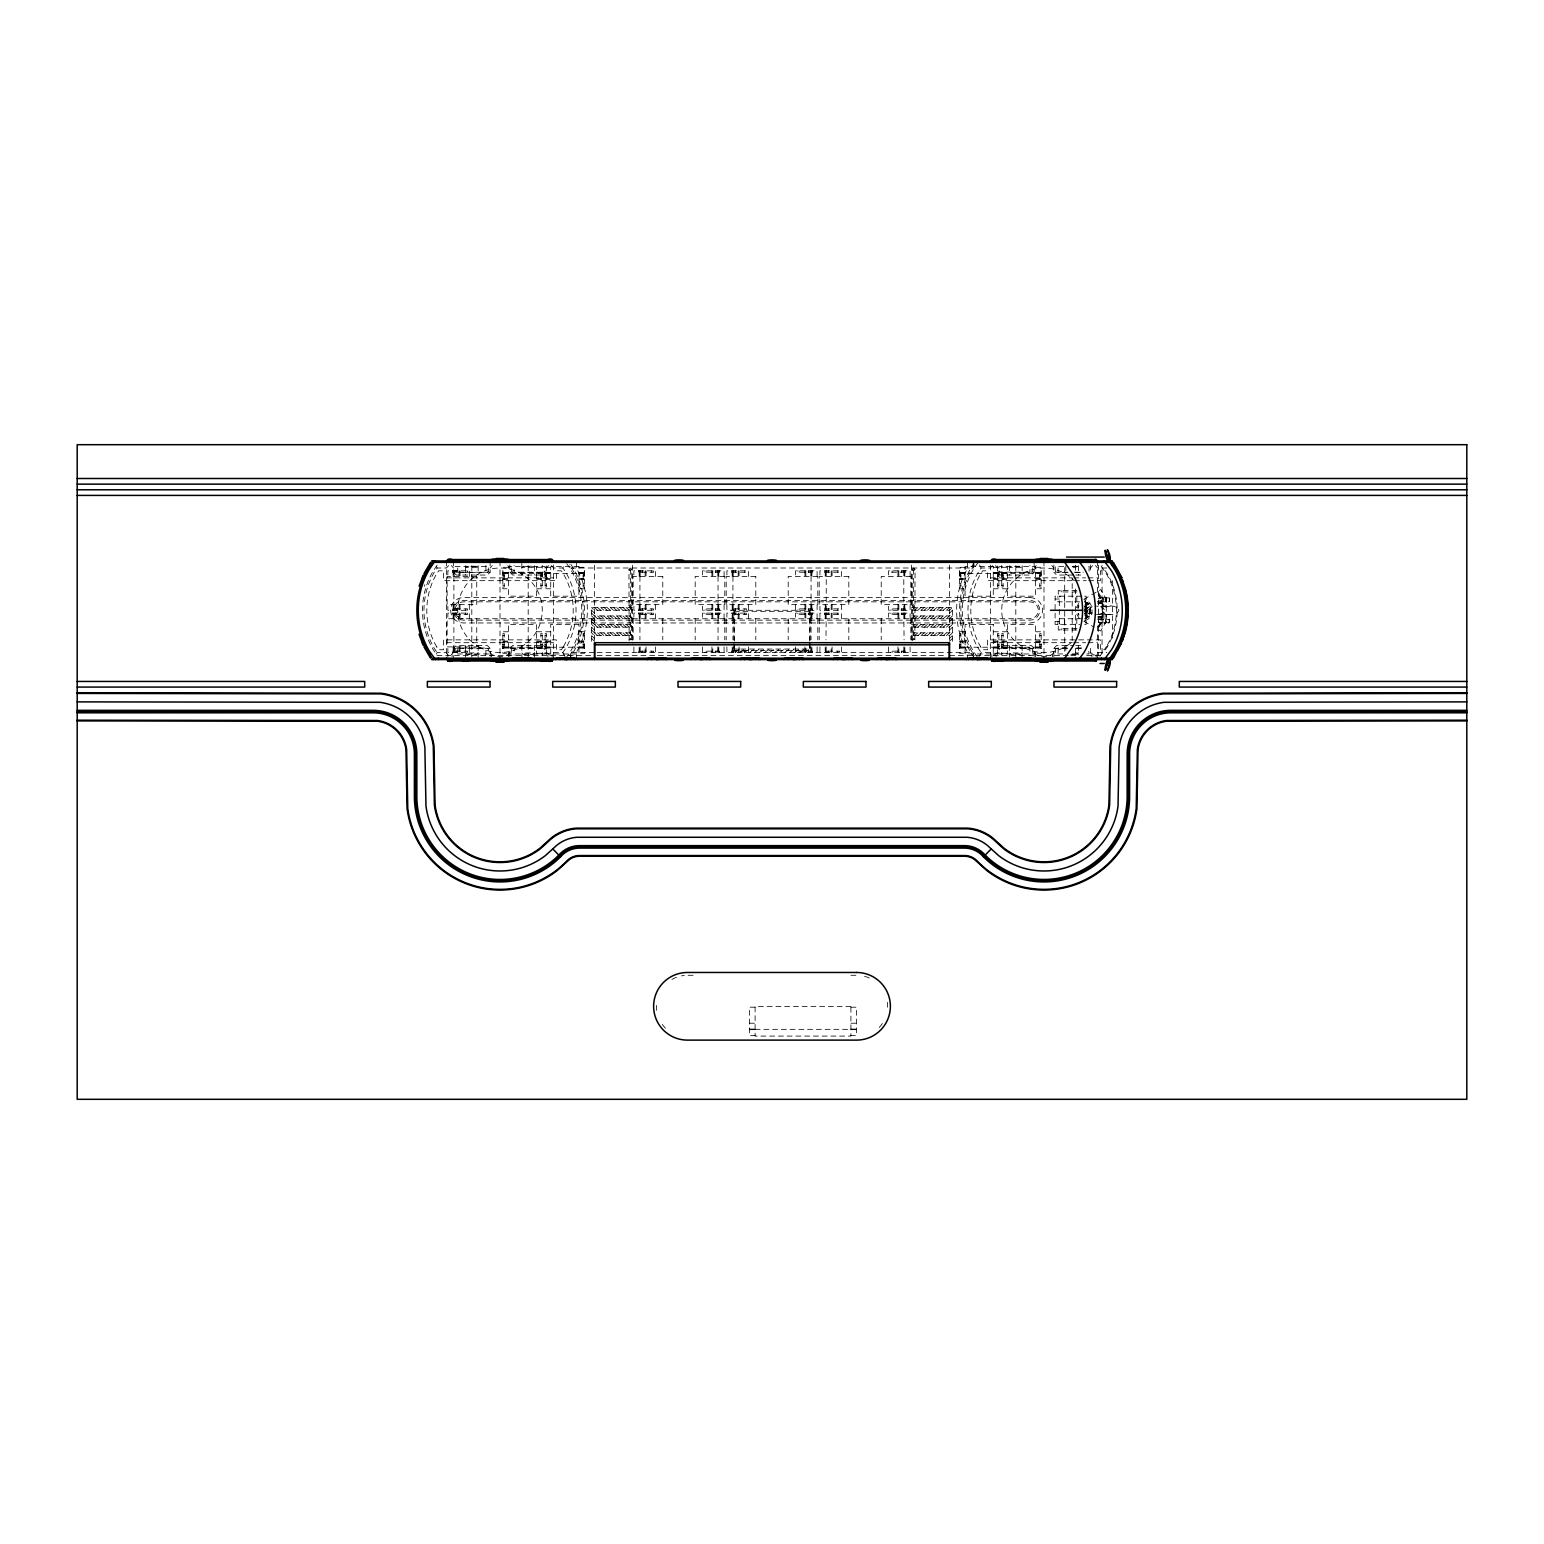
<?xml version="1.0" encoding="UTF-8"?>
<svg xmlns="http://www.w3.org/2000/svg" width="1544" height="1544" viewBox="0 0 1544 1544"><rect width="100%" height="100%" fill="white"/><g stroke="black" fill="none" stroke-linecap="round" stroke-linejoin="round"><path stroke-width="0.75" stroke-dasharray="5 3.75" d="M1101.528 622.888L1101.49 622.097M1084.969 610.285L1084.66 611.27M1085.085 610.285L1088.192 607.274M1098.537 619.781L1099.888 618.739M1109.364 598.126L1109.364 601.292M1109.634 598.377L1109.21 601.523M1109.21 622.657L1109.21 619.048M545.09 570.817L543.681 572.226M998.91 649.734L1000.319 648.326M1089.06 571.183L1089.099 566.59L1086.841 566.59M1102.204 616.924L1097.958 616.654M1102.802 617.33L1102.802 602.874M1102.628 602.488L1102.358 618.005M1076.419 607.718L1079.179 602.256M1078.194 608.027L1078.851 605.923A8.453 6.427 -90 0 0 1078.156 608.085M629.141 640.586L628.948 569.408L630.357 567.999L631.766 569.408L631.573 640.586M631.766 569.408L630.357 570.817L628.948 569.408M628.948 639.872L630.357 638.463L631.766 639.872M912.427 640.586L912.234 569.408L913.643 567.999L915.052 569.408L914.859 640.586M915.052 569.408L913.643 570.817L912.234 569.408M912.234 639.872L913.643 638.463L915.052 639.872M1109.634 622.174L1108.573 622.965M1101.412 622.83L1097.726 627.617M1085.239 613.335L1085.779 612.775A3.532 2.683 -90 0 0 1085.779 607.796L1084.583 606.869L1086.629 602.642L1088.018 603.357L1085.664 607.661L1088.018 603.357M1087.092 602.642L1084.737 606.946M1101.934 617.117L1098.17 616.307M1059.319 599.014L1055.092 599.014M1055.092 621.557L1059.319 621.557M1089.446 614.512L1089.446 606.059M436.276 654.193L437.164 652.552L446.448 652.552L447.856 654.695L450.694 655.177L453.492 652.552M551.459 565.567L553.563 567.999L562.846 567.999L564.467 564.969M978.915 656.702L981.154 652.552L990.437 652.552L993.969 655.235L997.501 652.552M1105.929 606.252L1103.806 606.753L1105.929 606.252L1106.083 597.586M1098.247 626.71L1100.351 621.942M1099 627.134L1101.258 623.216M448.551 565.567L446.448 567.999L437.164 567.999L434.289 572.226A75.328 75.328 0 0 0 434.289 648.345L437.164 652.552M490.143 567.999L492.227 565.567M546.499 567.999L548.602 565.567M490.143 652.552C493.385 657.956 506.606 657.956 509.867 652.552M546.499 652.552L550.031 655.235L553.563 652.552L562.846 652.552L565.702 648.326A75.328 75.328 0 0 0 565.722 572.226L562.846 567.999M992.541 565.567L990.437 567.999L981.154 567.999L978.298 572.226A75.328 75.328 0 0 0 978.278 648.345L981.154 652.552M1034.133 567.999L1036.236 565.567M1090.508 567.999L1092.612 565.567M1034.133 652.552C1037.394 657.956 1050.615 657.956 1053.857 652.552M1090.508 652.552L1094.04 655.235L1097.552 652.552L1106.836 652.552M1098.652 598.3L1099.888 597.586M1098.652 619.433L1109.634 619.511M437.106 565.181L432.88 571.531A77.509 77.509 0 0 0 432.88 649.04L437.106 655.37L594.421 655.37M569.427 655.737L572.013 651.857A83.144 83.144 0 0 0 572.013 568.713L569.427 564.834M568.52 659.597C589.21 631.805 589.808 590.985 569.697 562.711M974.303 562.711C954.192 590.985 954.79 631.805 975.48 659.597M974.573 564.834L971.987 568.713A83.144 83.144 0 0 0 971.987 651.857L974.573 655.737M563.27 646.897L561.341 649.734L556.38 649.734L556.38 639.872L443.63 639.872L443.63 649.734L438.65 649.734L436.74 646.897M565.876 658.188L570.643 651.143A80.906 80.906 0 0 0 570.662 569.408L565.876 562.363M978.124 562.363L973.357 569.408A80.906 80.906 0 0 0 973.338 651.163L978.124 658.188M1099.926 656.239L1106.565 646.434M1107.26 646.897L1105.35 649.734L1100.37 649.734L1100.37 639.872L987.62 639.872L987.62 649.734L982.659 649.734L980.729 646.897M1102.744 617.716L1101.644 618.295M1103.806 613.798L1105.929 614.3L1105.929 622.965L1104.192 623.448L1103.806 613.798L1105.89 614.319M490.143 560.954L490.143 572.226L487.306 575.043L456.31 575.043L453.492 572.226M509.867 648.326L512.685 645.508L543.681 645.508L546.499 648.326L509.867 648.326L509.867 656.702M952.397 641.281L952.397 607.467L949.579 610.285L911.52 610.285L914.704 607.467M949.579 613.103L952.397 610.285M946.414 618.739L952.397 613.103M949.579 618.739L952.397 615.921M949.579 621.557L952.397 618.739M946.414 627.192L952.397 621.557M952.397 624.374L949.579 627.192L911.52 627.192L914.704 624.374M949.579 630.01L952.397 627.192M946.414 635.645L952.397 630.01M952.397 632.828L949.579 635.645L911.52 635.645L914.704 632.828M949.579 638.463L952.397 635.645M949.579 641.281L952.397 638.463M1034.133 560.954L1034.133 572.226L1031.315 575.043L1000.319 575.043L997.501 572.226M1053.857 656.702L1053.857 648.326L1056.694 645.508L1073.389 645.508M1077.114 654.328L1078.523 652.919L1073.022 652.919M1100.428 598.184L1098.247 593.842M914.704 610.285L917.869 607.467M917.869 610.285L921.035 607.467M911.52 618.739L914.704 615.921M921.035 610.285L924.2 607.467M914.704 618.739L917.869 615.921M924.2 610.285L927.384 607.467M917.869 618.739L921.035 615.921M927.384 610.285L930.549 607.467M921.035 618.739L924.2 615.921M930.549 610.285L933.715 607.467M914.704 627.192L917.869 624.374M924.2 618.739L927.384 615.921M933.715 610.285L936.899 607.467M917.869 627.192L921.035 624.374M927.384 618.739L930.549 615.921M936.899 610.285L940.064 607.467M921.035 627.192L924.2 624.374M930.549 618.739L933.715 615.921M940.064 610.285L943.23 607.467M914.704 635.645L917.869 632.828M924.2 627.192L927.384 624.374M933.715 618.739L936.899 615.921M943.23 610.285L946.414 607.467M917.869 635.645L921.035 632.828M927.384 627.192L930.549 624.374M936.899 618.739L940.064 615.921M946.414 610.285L949.579 607.467M921.035 635.645L924.2 632.828M930.549 627.192L933.715 624.374M940.064 618.739L943.23 615.921M924.2 635.645L927.384 632.828M933.715 627.192L936.899 624.374M943.23 618.739L946.414 615.921M927.384 635.645L930.549 632.828M936.899 627.192L940.064 624.374M930.549 635.645L933.715 632.828M940.064 627.192L943.23 624.374M933.715 635.645L936.899 632.828M943.23 627.192L946.414 624.374M936.899 635.645L940.064 632.828M940.064 635.645L943.23 632.828M943.23 635.645L946.414 632.828M1088.018 617.214C1085.007 616.461 1083.695 610.44 1087.111 617.6C1089.234 614.802 1082.769 609.571 1087.555 617.214M739.325 649.04L734.307 652.552L734.307 643.404M739.325 652.552L744.362 649.04M744.362 652.552L749.38 649.04M749.38 652.552L754.398 649.04M754.398 652.552L759.436 649.04M759.436 652.552L764.454 649.04M764.454 652.552L769.491 649.04M769.491 652.552L774.509 649.04M774.509 652.552L779.546 649.04M779.546 652.552L784.564 649.04M784.564 652.552L789.602 649.04M789.602 652.552L794.62 649.04M794.62 652.552L799.638 649.04M799.638 652.552L804.675 649.04M804.675 652.552L809.693 649.04L734.307 649.04M1083.869 599.304L1090.971 595.212M1091.782 594.729L1100.737 589.576L1106.276 599.188L1097.321 601.581M1085.76 608.761C1092.689 613.451 1080.453 611.713 1086.416 608.51M1084.583 613.682L1086.243 612.775A3.532 2.683 -90 0 0 1086.243 607.796L1085.046 606.869A3.532 2.683 -90 0 0 1084.351 606.753M1109.21 622.83L1098.652 622.251M1100.351 598.628L1097.958 593.61M1092.187 606.618L1087.96 610.285L1092.187 613.933M1084.776 604.939L1092.959 602.758M1097.803 602.874L1101.76 601.909M1097.919 602.874L1101.374 601.948M1097.958 603.55L1101.991 603.279M1098.17 603.897L1101.972 603.183M1085.142 620.418C1094.406 618.295 1094.406 602.237 1085.142 600.153M1098.614 614.358L1102.397 613.277L1104.867 610.285L1102.397 607.294L1098.614 606.194M487.306 572.226L488.676 571.183L488.734 566.59L454.901 566.59L454.901 572.226M1031.315 572.226L1032.685 571.183L1032.724 566.59M456.31 648.326L454.94 649.368L454.901 653.961L488.734 653.961L488.676 649.368L487.306 648.326M512.685 648.326L511.315 649.368L511.276 653.961M1056.694 648.326L1055.324 649.368L1055.266 653.961L1063.739 653.961M1110.503 606.059L1104.539 607.294L1102.049 610.285C1104.578 616.153 1116.447 616.153 1118.956 610.285C1115.019 602.546 1102.86 607.699 1096.414 606.059M1072.829 566.243L1077.114 566.243L1078.523 567.652L1073.022 567.652M1063.739 566.59L1055.266 566.59L1055.324 571.183L1056.694 572.226M1072.192 566.59L1079.237 566.59M508.458 567.304L502.823 567.304L502.823 588.785L508.458 588.785M536.636 567.304L542.272 567.304M545.09 567.304L550.726 567.304M578.923 567.304L584.558 567.304L584.558 588.785L578.923 588.785M965.077 567.304L959.442 567.304L959.442 588.785L965.077 588.785M993.274 567.304L998.91 567.304M1001.728 567.304L1007.364 567.304M1035.541 567.304L1041.177 567.304L1041.177 588.785L1035.541 588.785M570.72 567.999L973.28 567.999L973.28 562.363M1106.836 567.999L1097.552 567.999L1095.449 565.567M490.143 572.226L452.624 572.226L452.624 570.817M502.823 572.071L504.232 572.322M509.867 572.226L546.499 572.226L543.681 575.043L512.685 575.043L509.867 572.226L509.867 564.969M583.149 572.322L584.558 572.071M731.682 572.226L746.64 572.226L746.64 570.817M824.689 572.226L839.646 572.226L839.646 570.817M905.344 572.226L890.386 572.226L890.386 570.817M959.442 572.071L960.851 572.322M997.501 572.071L1034.133 572.226M1039.768 572.322L1041.177 572.071M1053.857 564.969L1053.857 572.226L1068.178 572.226M1074.219 572.226L1083.348 572.226M504.232 572.573L508.458 572.573M542.272 572.573L514.094 572.573L514.094 565.393M546.499 572.573L550.726 572.573M578.923 572.573L583.149 572.573M960.851 572.573L965.077 572.573M993.274 572.573L997.501 572.573M1001.728 572.573L1029.906 572.573L1029.906 565.393M1035.541 572.573L1039.768 572.573M1067.155 572.573L1058.103 572.573L1058.103 565.393M1075.357 572.573L1082.151 572.573M502.823 572.998L508.458 572.998M536.636 572.998L542.272 572.998M545.09 572.998L550.726 572.998M578.923 572.998L584.558 572.998M959.442 572.998L965.077 572.998M993.274 572.998L998.91 572.998M1001.728 572.998L1007.364 572.998M1035.541 572.998L1041.177 572.998M502.823 573.596L542.272 573.615M545.09 573.615L584.558 573.596M959.442 573.596L998.91 573.615M1001.728 573.615L1041.177 573.615M502.823 574.349L504.232 574.349M540.863 574.349L542.272 574.349M545.09 574.349L546.499 574.349M583.149 574.349L584.558 574.349M959.442 574.349L960.851 574.349M997.501 574.349L998.91 574.349M1001.728 574.349L1003.137 574.349M1039.768 574.349L1041.177 574.349M1073.389 575.043L1056.694 575.043L1053.857 572.226M1075.763 575.043L1083.155 575.043M502.823 575.758L504.232 575.758M540.863 575.758L542.272 575.758M545.09 575.758L546.499 575.758M583.149 575.758L584.558 575.758M959.442 575.758L960.851 575.758M997.501 575.758L998.91 575.758M1001.728 575.758L1003.137 575.758M1039.768 575.758L1041.177 575.758M502.823 576.105L504.232 576.105M540.863 576.105L542.272 576.105M545.09 576.105L546.499 576.105M583.149 576.105L584.558 576.105M959.442 576.105L960.851 576.105M997.501 576.105L998.91 576.105M1001.728 576.105L1003.137 576.105M1039.768 576.105L1041.177 576.105M446.448 577.861L553.563 577.861M990.437 577.861L1072.192 577.861L1072.192 640.355M1073.755 577.861L1085.664 577.861M1088.037 577.861L1097.552 577.861M502.823 578.575L508.458 578.575M536.636 578.575L542.272 578.575M545.09 578.575L550.726 578.575M578.923 578.575L584.558 578.575M959.442 578.575L965.077 578.575M993.274 578.575L998.91 578.575M1001.728 578.575L1007.364 578.575M1035.541 578.575L1041.177 578.575M502.823 579.444L508.458 579.444M536.636 579.444L542.272 579.444M545.09 579.444L550.726 579.444M578.923 579.444L584.558 579.444M959.442 579.444L965.077 579.444M993.274 579.444L998.91 579.444M1001.728 579.444L1007.364 579.444M1035.541 579.444L1041.177 579.444M1072.192 580.679L987.62 580.679L987.62 570.817L982.659 570.817L980.729 573.654A72.51 72.51 0 0 0 980.729 646.917M1074.527 580.679L1086.281 580.679M1088.636 580.679L1100.37 580.679L1100.37 570.817L1105.35 570.817L1107.26 573.654A72.51 72.51 0 0 1 1107.28 646.917M502.823 585.273L504.232 585.273M540.863 585.273L542.272 585.273M545.09 585.273L546.499 585.273M583.149 585.273L584.558 585.273M959.442 585.273L960.851 585.273M997.501 585.273L998.91 585.273M1001.728 585.273L1003.137 585.273M1039.768 585.273L1041.177 585.273M502.823 587.029L504.232 587.029L504.232 572.071M542.272 587.029L540.863 587.029L540.863 572.071M545.09 587.029L546.499 587.029L546.499 560.954M584.558 587.029L583.149 587.029L583.149 572.071M959.442 587.029L960.851 587.029L960.851 572.071M998.91 587.029L997.501 587.029L997.501 560.954M1001.728 587.029L1003.137 587.029L1003.137 572.071M1041.177 587.029L1039.768 587.029L1039.768 572.071M536.636 588.785L542.272 588.785L542.272 565.393M550.726 588.785L545.09 588.785L545.09 566.59L508.458 566.59L508.458 596.177L536.636 596.177L536.636 566.59M993.274 588.785L998.91 588.785L998.91 566.59L1035.541 566.59L1035.541 596.177L1007.364 596.177L1007.364 566.59M1007.364 588.785L1001.728 588.785L1001.728 565.393M1076.94 590.541L1058.277 590.541L1058.277 596.177M1076.94 591.95L1060.033 591.95L1060.033 590.541M1081.881 596.177L1055.092 596.177L1055.092 624.374L1079.758 624.374M1084.699 596.177L1086.108 596.177L1086.108 624.374L1084.699 624.374M1098.672 599.014L1099.579 597.644L1109.383 597.914M1079.758 601.832L1057.91 601.832L1057.91 596.177M1099.714 601.832L1108.746 601.832M591.603 641.281L591.603 607.467L632.48 607.467M911.52 607.467L952.397 607.467M824.689 608.876L839.646 608.876L839.646 610.285M734.307 611.327L809.693 611.327M824.689 614.512L839.646 614.512L839.646 613.103M1096.414 614.512L1110.503 614.512M591.603 613.103L594.421 615.921L632.48 615.921M911.52 615.921L949.579 615.921M1081.881 618.739L1057.91 618.739L1057.91 624.374M1109.654 619.8L1109.654 621.904M591.603 621.557L594.421 624.374L632.48 624.374M911.52 624.374L949.579 624.374M1076.94 628.601L1060.033 628.601L1060.033 630.01M1076.94 630.01L1058.277 630.01L1058.277 624.374M508.458 631.766L502.823 631.766L502.823 653.266L508.458 653.266M536.636 631.766L542.272 631.766L542.272 655.158M550.726 631.766L545.09 631.766L545.09 653.961L508.458 653.961L508.458 624.374L536.636 624.374L536.636 653.961M578.923 631.766L584.558 631.766L584.558 653.266L578.923 653.266M965.077 631.766L959.442 631.766L959.442 653.266L965.077 653.266M993.274 631.766L998.91 631.766L998.91 653.961L1035.541 653.961L1035.541 624.374L1007.364 624.374L1007.364 653.961M1007.364 631.766L1001.728 631.766L1001.728 655.158M1035.541 631.766L1041.177 631.766L1041.177 653.266L1035.541 653.266M591.603 630.01L594.421 632.828L632.48 632.828M911.52 632.828L949.579 632.828M502.823 633.542L504.232 633.542L504.232 648.48L502.823 648.48M542.272 633.542L540.863 633.542L540.863 648.48M545.09 633.542L546.499 633.542L546.499 659.597M584.558 633.542L583.149 633.542L583.149 648.48L584.558 648.48M959.442 633.542L960.851 633.542L960.851 648.48L959.442 648.48M998.91 633.542L997.501 633.542L997.501 659.597M1001.728 633.542L1003.137 633.542L1003.137 648.48M1041.177 633.542L1039.768 633.542L1039.768 648.48L1041.177 648.48M502.823 635.298L504.232 635.298M540.863 635.298L542.272 635.298M545.09 635.298L546.499 635.298M583.149 635.298L584.558 635.298M959.442 635.298L960.851 635.298M997.501 635.298L998.91 635.298M1001.728 635.298L1003.137 635.298M1039.768 635.298L1041.177 635.298M502.823 641.107L508.458 641.107M536.636 641.107L542.272 641.107M545.09 641.107L550.726 641.107M578.923 641.107L584.558 641.107M959.442 641.107L965.077 641.107M993.274 641.107L998.91 641.107M1001.728 641.107L1007.364 641.107M1035.541 641.107L1041.177 641.107M502.823 641.995L508.458 641.995M536.636 641.995L542.272 641.995M545.09 641.995L550.726 641.995M578.923 641.995L584.558 641.995M959.442 641.995L965.077 641.995M993.274 641.995L998.91 641.995M1001.728 641.995L1007.364 641.995M1035.541 641.995L1041.177 641.995M446.448 642.69L553.563 642.69M990.437 642.69L1072.192 642.69M1073.755 642.69L1085.664 642.69M1088.037 642.69L1097.552 642.69M502.823 644.446L504.232 644.446M540.863 644.446L542.272 644.446M545.09 644.446L546.499 644.446M583.149 644.446L584.558 644.446M959.442 644.446L960.851 644.446M997.501 644.446L998.91 644.446M1001.728 644.446L1003.137 644.446M1039.768 644.446L1041.177 644.446M502.823 644.813L504.232 644.813M540.863 644.813L542.272 644.813M545.09 644.813L546.499 644.813M583.149 644.813L584.558 644.813M959.442 644.813L960.851 644.813M997.501 644.813L998.91 644.813M1001.728 644.813L1003.137 644.813M1039.768 644.813L1041.177 644.813M1075.763 645.508L1083.155 645.508M502.823 646.222L504.232 646.222M540.863 646.222L542.272 646.222M545.09 646.222L546.499 646.222M583.149 646.222L584.558 646.222M959.442 646.222L960.851 646.222M997.501 646.222L998.91 646.222M1001.728 646.222L1003.137 646.222M1039.768 646.222L1041.177 646.222M502.823 646.955L508.458 646.936M536.636 646.936L542.272 646.955M545.09 646.955L550.726 646.936M578.923 646.955L584.558 646.936M959.442 646.936L965.077 646.955M993.274 646.936L998.91 646.955M1001.728 646.955L1007.364 646.936M1035.541 646.955L1041.177 646.936M508.458 647.226L536.636 647.226M550.726 647.226L578.923 647.226M965.077 647.226L993.274 647.226M1007.364 647.226L1035.541 647.226M502.823 647.573L508.458 647.573M536.636 647.573L542.272 647.573M545.09 647.573L550.726 647.573M578.923 647.573L584.558 647.573M959.442 647.573L965.077 647.573M993.274 647.573L998.91 647.573M1001.728 647.573L1007.364 647.573M1035.541 647.573L1041.177 647.573M502.823 648.248L508.458 647.978M542.272 647.978L514.094 647.978L514.094 655.158M545.09 648.248L550.726 647.978M578.923 647.978L584.558 648.248M959.442 648.248L965.077 647.978M993.274 647.978L998.91 648.248M1001.728 647.978L1029.906 647.978L1029.906 655.158M1035.541 647.978L1041.177 648.248M1067.155 647.978L1058.103 647.978L1058.103 655.158M1076.67 647.978L1082.151 647.978M490.143 648.326L453.492 648.326L456.31 645.508L487.306 645.508L490.143 648.326L490.143 659.597M1034.133 648.326L997.501 648.326L1000.319 645.508L1031.315 645.508L1034.133 648.326L1034.133 659.597M1053.857 648.326L1068.178 648.326M1076.207 648.326L1083.348 648.326M733.94 650.449L810.06 650.449M731.682 651.143L746.64 651.143L746.64 652.552M594.421 652.552L570.72 652.552L570.72 656.316M597.181 652.552L973.28 652.552L973.28 656.316M536.636 653.266L542.272 653.266M545.09 653.266L550.726 653.266M993.274 653.266L998.91 653.266M1001.728 653.266L1007.364 653.266M1072.192 653.961L1079.237 653.961M1086.841 653.961L1089.099 653.961L1088.404 648.519M1070.918 654.328L1076.959 654.328M597.181 655.37L946.819 655.37M949.579 655.37L1068.699 655.37M1070.861 655.37L1077.036 655.37M1086.629 655.37L1102.049 655.37L1102.049 565.181M693.082 975.287L687.447 975.287A30.996 30.996 0 0 0 681.386 975.885M850.918 975.287L856.553 975.287M755.093 1007.19L749.458 1007.19L749.458 1035.368L755.093 1035.368M850.918 1007.19L856.553 1007.19L856.553 1035.368L850.918 1035.368M749.458 1023.209L755.093 1023.209M850.918 1023.209L856.553 1023.209M749.458 1029.057L755.093 1029.076M850.918 1029.057L856.553 1029.076M755.093 1029.327L850.918 1029.327M749.458 1029.674L755.093 1029.674M850.918 1029.674L856.553 1029.674M1000.319 572.226L998.91 570.817M512.685 572.226L511.315 571.183L511.276 566.59M1031.315 648.326L1032.685 649.368L1032.724 653.961M543.681 648.326L545.09 649.734M1086.416 612.042L1084.66 609.282M1097.919 617.33L1101.76 618.295L1097.803 617.33M1084.776 615.612L1092.959 617.812M1097.321 618.99L1106.276 621.383L1100.737 630.994L1095.642 628.061M1051.773 565.567L1053.857 567.999M995.397 565.567L997.501 567.999M507.764 565.567L509.867 567.999M451.388 565.567L453.492 567.999M1083.869 621.267L1093.712 626.941M1085.76 611.81L1088.192 613.277M1099.289 622.772L1098.71 621.923M629.296 607.467L632.48 610.285L594.421 610.285L591.603 607.467M626.131 607.467L629.296 610.285M622.965 607.467L626.131 610.285M619.8 607.467L622.965 610.285M629.296 615.921L632.48 618.739M616.616 607.467L619.8 610.285M626.131 615.921L629.296 618.739M613.451 607.467L616.616 610.285M622.965 615.921L626.131 618.739M610.285 607.467L613.451 610.285M619.8 615.921L622.965 618.739M629.296 624.374L632.48 627.192L594.421 627.192L591.603 624.374M607.101 607.467L610.285 610.285M616.616 615.921L619.8 618.739M626.131 624.374L629.296 627.192M603.936 607.467L607.101 610.285M613.451 615.921L616.616 618.739M622.965 624.374L626.131 627.192M600.77 607.467L603.936 610.285M610.285 615.921L613.451 618.739M619.8 624.374L622.965 627.192M629.296 632.828L632.48 635.645L594.421 635.645L591.603 632.828M597.586 607.467L600.77 610.285M607.101 615.921L610.285 618.739M616.616 624.374L619.8 627.192M626.131 632.828L629.296 635.645M594.421 607.467L597.586 610.285M603.936 615.921L607.101 618.739M613.451 624.374L616.616 627.192M622.965 632.828L626.131 635.645M600.77 615.921L603.936 618.739M610.285 624.374L613.451 627.192M619.8 632.828L622.965 635.645M597.586 615.921L600.77 618.739M607.101 624.374L610.285 627.192M616.616 632.828L619.8 635.645M594.421 615.921L597.586 618.739M603.936 624.374L607.101 627.192M613.451 632.828L616.616 635.645M600.77 624.374L603.936 627.192M610.285 632.828L613.451 635.645M597.586 624.374L600.77 627.192M607.101 632.828L610.285 635.645M594.421 624.374L597.586 627.192M603.936 632.828L607.101 635.645M600.77 632.828L603.936 635.645M597.586 632.828L600.77 635.645M594.421 632.828L597.586 635.645M591.603 610.285L594.421 613.103M591.603 615.921L594.421 618.739M591.603 618.739L594.421 621.557M591.603 627.192L594.421 630.01M591.603 635.645L594.421 638.463M591.603 638.463L594.421 641.281M1079.179 618.314L1076.766 614.145M1105.929 597.586L1103.806 597.586L1103.806 606.753M1101.258 566.281L1106.565 574.136A71.564 71.564 0 0 1 1106.585 646.434M1099 593.417L1101.412 597.721M979.533 564.969L981.154 567.999M562.846 652.552L565.085 656.702M436.276 566.358L437.164 567.999M1059.474 623.274L1059.879 624.085A32.656 4.227 -90 0 0 1060.419 624.374M454.901 570.817L456.31 572.226L456.31 570.817M1112.529 580.679L1112.529 640.914M1106.276 597.586L1106.276 622.965M1105.388 597.586L1105.388 601.832M1105.388 618.739L1105.388 622.965M1102.937 597.586L1102.937 601.832M1102.937 618.739L1102.937 622.965M1098.614 565.181L1098.614 655.37M1097.552 560.954L1097.552 594.672M1097.552 625.88L1097.552 659.597M1096.144 654.695L1096.144 656.74M1091.917 654.695L1091.917 656.74M1090.508 564.969L1090.508 572.226M1090.508 648.326L1090.508 656.702M1078.523 565.702L1078.523 575.043M1078.523 645.508L1078.523 654.849M1076.805 596.177L1076.805 601.832M1076.805 618.739L1076.805 624.374M1075.608 565.181L1075.608 572.303M1075.608 588.92L1075.608 631.65M1075.608 648.248L1075.608 655.37M1075.184 590.541L1075.184 591.95M1075.184 628.601L1075.184 630.01M1065.842 565.702L1065.842 575.043M1065.842 645.508L1065.842 654.849M1064.704 567.555L1064.704 652.996M1064.395 596.177L1064.395 601.832M1064.395 618.739L1064.395 624.374M1061.789 590.541L1061.789 591.95M1061.789 628.601L1061.789 630.01M1052.448 654.695L1052.448 656.74M1043.995 560.954L1043.995 659.597M1035.541 654.695L1035.541 656.74M1022.147 565.702L1022.147 575.043M1022.147 645.508L1022.147 657.146M1015.817 565.76L1015.817 657.204M1009.467 565.702L1009.467 575.043M1009.467 645.508L1009.467 657.146M996.092 654.695L996.092 656.74M991.846 654.695L991.846 656.74M990.437 564.969L990.437 657.204M967.625 562.363L967.625 567.999L963.282 576.838A87.371 87.371 0 0 0 963.282 643.713L967.625 652.552L967.625 658.188M949.579 565.181L949.579 641.706M913.643 569.408L913.643 639.872M911.52 565.181L911.52 644.099M910.825 618.739L910.825 639.872M910.111 576.452L910.111 570.817L888.63 570.817L888.63 576.452M910.111 604.65L910.111 610.285L888.63 610.285L888.63 604.65M910.111 618.739L910.111 613.103L888.63 613.103L888.63 618.739M910.111 646.917L910.111 652.552M905.344 570.817L905.093 572.226M905.093 610.285L905.344 608.876L890.386 608.876L890.386 610.285M905.093 613.103L905.344 614.512L890.386 614.512L890.386 613.103M905.093 652.552L905.344 651.143L890.386 651.143L890.386 652.552M904.823 572.226L904.823 576.452M904.823 604.65L904.823 608.876M904.823 614.512L904.823 618.739M904.823 646.917L904.823 651.143M904.417 570.817L904.417 576.452M904.417 604.65L904.417 610.285M904.417 613.103L904.417 618.739M904.417 648.808L904.417 652.552M903.8 570.817L903.8 610.285M903.8 613.103L904.07 639.872M903.819 646.917L903.8 652.552M903.066 570.817L903.066 572.226M903.066 608.876L903.066 610.285M903.066 613.103L903.066 614.512M903.066 651.143L903.066 652.552M901.657 570.817L901.657 572.226M901.657 608.876L901.657 610.285M901.657 613.103L901.657 614.512M901.657 651.143L901.657 652.552M901.31 570.817L901.31 572.226M901.31 608.876L901.31 610.285M901.31 613.103L901.31 614.512M901.31 651.143L901.31 652.552M898.84 570.817L898.84 576.452M898.84 604.65L898.84 610.285M898.84 613.103L898.84 618.739M898.84 648.808L898.84 652.552M897.952 570.817L897.952 576.452M897.952 604.65L897.952 610.285M897.952 613.103L897.952 618.739M897.952 646.917L897.952 652.552M892.142 570.817L892.142 572.226M892.142 608.876L892.142 610.285M892.142 613.103L892.142 614.512M892.142 651.143L892.142 652.552M888.63 646.917L888.63 652.552M881.219 618.739L881.219 639.872M848.814 618.739L848.814 639.872M841.403 576.452L841.403 570.817L819.922 570.817L819.922 576.452M841.403 604.65L841.403 610.285L819.922 610.285L819.922 604.65M841.403 618.739L841.403 613.103L819.922 613.103L819.922 618.739M841.403 646.917L841.403 652.552M839.646 652.552L839.646 651.143L824.689 651.143L824.94 652.552M837.89 570.817L837.89 572.226M837.89 608.876L837.89 610.285M837.89 613.103L837.89 614.512M837.89 651.143L837.89 652.552M832.081 570.817L832.081 576.452M832.081 604.65L832.081 610.285M832.081 613.103L832.081 618.739M832.081 646.917L832.081 652.552M831.193 570.817L831.193 576.452M831.193 604.65L831.193 610.285M831.193 613.103L831.193 618.739M831.193 648.808L831.193 652.552M828.723 570.817L828.723 572.226M828.723 608.876L828.723 610.285M828.723 613.103L828.723 614.512M828.723 651.143L828.723 652.552M828.375 570.817L828.375 572.226M828.375 608.876L828.375 610.285M828.375 613.103L828.375 614.512M828.375 651.143L828.375 652.552M826.966 570.817L826.966 572.226M826.966 608.876L826.966 610.285M826.966 613.103L826.966 614.512M826.966 651.143L826.966 652.552M826.233 570.817L826.233 610.285M826.214 613.103L825.963 639.872M826.214 646.917L826.233 652.552M825.615 570.817L825.615 576.452M825.615 604.65L825.615 610.285M825.615 613.103L825.615 618.739M825.615 648.808L825.615 652.552M825.21 572.226L825.21 576.452M825.21 604.65L825.21 608.876M825.21 614.512L825.21 618.739M825.21 646.917L825.21 651.143M824.689 570.817L824.94 572.226M824.94 608.876L824.689 610.285M824.689 613.103L824.94 614.512M819.922 646.917L819.922 652.552M819.208 618.739L819.208 639.872M817.799 618.739L817.799 639.872M817.104 576.452L817.104 570.817L795.604 570.817L795.604 576.452M817.104 604.65L817.104 610.285L726.896 610.285L726.896 604.65M817.104 618.739L817.104 613.103L795.604 613.103L795.604 618.739M817.104 646.917L817.104 652.552M812.318 570.817L812.318 572.226L797.36 572.226L797.36 570.817M812.318 610.285L812.318 608.876L797.36 608.876L797.36 610.285M812.318 613.103L812.318 614.512L797.36 614.512L797.36 613.103M812.318 652.552L812.318 651.143L797.36 651.143L797.36 652.552M812.086 570.817L811.816 576.452M811.816 604.65L812.086 610.285M812.086 613.103L811.816 618.739M811.816 646.917L812.086 652.552M811.411 570.817L811.411 576.452M811.411 604.65L811.411 610.285M811.411 613.103L811.411 618.739M811.411 648.808L811.411 652.552M811.063 576.452L811.063 604.65M811.063 618.739L811.063 639.872M810.774 570.817L810.793 576.452M810.774 604.65L810.793 610.285M810.793 613.103L810.774 618.739M810.793 646.917L810.774 652.552M810.06 570.817L810.06 572.226M810.06 608.876L810.06 640.992M810.06 643.173L810.06 652.552M809.693 610.285L809.693 641.107M809.693 643.404L809.693 652.552M808.651 570.817L808.651 572.226M808.651 608.876L808.651 610.285M808.651 613.103L808.651 614.512M808.651 651.143L808.651 652.552M808.284 570.817L808.284 572.226M808.284 608.876L808.284 610.285M808.284 613.103L808.284 614.512M808.284 651.143L808.284 652.552M805.833 570.817L805.833 576.452M805.833 604.65L805.833 610.285M805.833 613.103L805.833 618.739M805.833 648.808L805.833 652.552M804.945 570.817L804.945 576.452M804.945 604.65L804.945 610.285M804.945 613.103L804.945 618.739M804.945 646.917L804.945 652.552M799.136 570.817L799.136 572.226M799.136 608.876L799.136 610.285M799.136 613.103L799.136 614.512M799.136 651.143L799.136 652.552M795.604 604.65L795.604 610.285M795.604 646.917L795.604 652.552M788.212 618.739L788.212 639.872M755.788 618.739L755.788 639.872M748.396 576.452L748.396 570.817L726.896 570.817L726.896 576.452M748.396 604.65L748.396 610.285M748.396 618.739L748.396 613.103L726.896 613.103L726.896 618.739M748.396 646.917L748.396 652.552M746.64 610.285L746.64 608.876L731.682 608.876L731.914 610.285M746.64 613.103L746.64 614.512L731.682 614.512L731.914 613.103M744.864 570.817L744.864 572.226M744.864 608.876L744.864 610.285M744.864 613.103L744.864 614.512M744.864 651.143L744.864 652.552M739.055 570.817L739.055 576.452M739.055 604.65L739.055 610.285M739.055 613.103L739.055 618.739M739.055 646.917L739.055 652.552M738.167 570.817L738.167 576.452M738.167 604.65L738.167 610.285M738.167 613.103L738.167 618.739M738.167 648.808L738.167 652.552M735.716 570.817L735.716 572.226M735.716 608.876L735.716 610.285M735.716 613.103L735.716 614.512M735.716 651.143L735.716 652.552M735.349 570.817L735.349 572.226M735.349 608.876L735.349 610.285M735.349 613.103L735.349 614.512M735.349 651.143L735.349 652.552M734.307 610.285L734.307 641.107M733.94 570.817L733.94 572.226M733.94 608.876L733.94 640.992M733.94 643.173L733.94 652.552M733.207 570.817L733.226 576.452M733.207 604.65L733.226 610.285M733.207 613.103L733.226 618.739M733.207 646.917L733.226 652.552M732.937 576.452L732.937 604.65M732.937 618.739L732.937 639.872M732.589 570.817L732.589 576.452M732.589 604.65L732.589 610.285M732.589 613.103L732.589 618.739M732.589 648.808L732.589 652.552M732.184 572.226L732.184 576.452M732.184 604.65L732.184 608.876M732.184 614.512L732.184 618.739M732.184 646.917L732.184 651.143M731.682 570.817L731.914 572.226M731.914 651.143L731.682 652.552M726.896 646.917L726.896 652.552M726.201 618.739L726.201 639.872M724.792 618.739L724.792 639.872M724.078 576.452L724.078 570.817L702.597 570.817L702.597 576.452M724.078 604.65L724.078 610.285L702.597 610.285L702.597 604.65M724.078 618.739L724.078 613.103L702.597 613.103L702.597 618.739M724.078 646.917L724.078 652.552M719.311 570.817L719.311 572.226L704.353 572.226L704.353 570.817M719.311 610.285L719.311 608.876L704.353 608.876L704.353 610.285M719.311 613.103L719.311 614.512L704.353 614.512L704.353 613.103M719.311 652.552L719.311 651.143L704.353 651.143L704.353 652.552M719.06 570.817L719.06 572.226M719.06 608.876L719.06 610.285M719.06 613.103L719.06 614.512M719.06 651.143L719.06 652.552M718.79 572.226L718.79 576.452M718.79 604.65L718.79 608.876M718.79 614.512L718.79 618.739M718.79 646.917L718.79 651.143M718.385 570.817L718.385 576.452M718.385 604.65L718.385 610.285M718.385 613.103L718.385 618.739M718.385 648.808L718.385 652.552M718.037 576.452L718.037 604.65M718.037 618.739L718.037 639.872M717.767 570.817L717.786 576.452M717.767 604.65L717.786 610.285M717.786 613.103L717.767 618.739M717.786 646.917L717.767 652.552M717.034 570.817L717.034 572.226M717.034 608.876L717.034 610.285M717.034 613.103L717.034 614.512M717.034 651.143L717.034 652.552M715.625 570.817L715.625 572.226M715.625 608.876L715.625 610.285M715.625 613.103L715.625 614.512M715.625 651.143L715.625 652.552M715.277 570.817L715.277 572.226M715.277 608.876L715.277 610.285M715.277 613.103L715.277 614.512M715.277 651.143L715.277 652.552M712.807 570.817L712.807 576.452M712.807 604.65L712.807 610.285M712.807 613.103L712.807 618.739M712.807 648.808L712.807 652.552M711.919 570.817L711.919 576.452M711.919 604.65L711.919 610.285M711.919 613.103L711.919 618.739M711.919 646.917L711.919 652.552M706.11 570.817L706.11 572.226M706.11 608.876L706.11 610.285M706.11 613.103L706.11 614.512M706.11 651.143L706.11 652.552M702.597 646.917L702.597 652.552M695.186 618.739L695.186 639.872M662.781 618.739L662.781 639.872M655.37 576.452L655.37 570.817L633.889 570.817L633.889 576.452M655.37 604.65L655.37 610.285L633.889 610.285L633.889 604.65M655.37 618.739L655.37 613.103L633.889 613.103L633.889 618.739M655.37 646.917L655.37 652.552M653.614 570.817L653.614 572.226L638.656 572.226L638.656 570.817M653.614 610.285L653.614 608.876L638.656 608.876L638.656 610.285M653.614 613.103L653.614 614.512L638.656 614.512L638.656 613.103M653.614 652.552L653.614 651.143L638.656 651.143L638.656 652.552M651.857 570.817L651.857 572.226M651.857 608.876L651.857 610.285M651.857 613.103L651.857 614.512M651.857 651.143L651.857 652.552M646.048 570.817L646.048 576.452M646.048 604.65L646.048 610.285M646.048 613.103L646.048 618.739M646.048 646.917L646.048 652.552M645.16 570.817L645.16 576.452M645.16 604.65L645.16 610.285M645.16 613.103L645.16 618.739M645.16 648.808L645.16 652.552M642.69 570.817L642.69 572.226M642.69 608.876L642.69 610.285M642.69 613.103L642.69 614.512M642.69 651.143L642.69 652.552M642.343 570.817L642.343 572.226M642.343 608.876L642.343 610.285M642.343 613.103L642.343 614.512M642.343 651.143L642.343 652.552M640.934 570.817L640.934 572.226M640.934 608.876L640.934 610.285M640.934 613.103L640.934 614.512M640.934 651.143L640.934 652.552M640.181 570.817L640.2 576.452M640.181 604.65L640.2 610.285M640.181 613.103L640.2 618.739M640.2 646.917L640.181 652.552M639.93 576.452L639.93 604.65M639.93 618.739L639.93 639.872M639.583 570.817L639.583 576.452M639.583 604.65L639.583 610.285M639.583 613.103L639.583 618.739M639.583 648.808L639.583 652.552M639.177 572.226L639.177 576.452M639.177 604.65L639.177 608.876M639.177 614.512L639.177 618.739M639.177 646.917L639.177 651.143M638.907 570.817L638.907 572.226M638.907 608.876L638.907 610.285M638.907 613.103L638.907 614.512M638.907 651.143L638.907 652.552M633.889 646.917L633.889 652.552M633.175 618.739L633.175 639.872M632.48 565.181L632.48 644.099M630.357 569.408L630.357 639.872M594.421 565.181L594.421 641.706M576.375 562.363L576.375 567.999L580.718 576.838A87.371 87.371 0 0 1 580.718 643.713L576.375 652.552L576.375 658.188M553.563 564.969L553.563 657.204M552.154 654.695L552.154 656.74M547.908 654.695L547.908 656.74M534.533 565.702L534.533 575.043M534.533 645.508L534.533 657.146M528.183 565.76L528.183 657.204M521.853 563.425L521.853 575.043M521.853 645.508L521.853 657.146M508.458 654.695L508.458 656.74M500.005 560.954L500.005 659.597M491.552 654.695L491.552 656.74M485.897 565.393L485.897 572.573L457.719 572.573L457.719 565.393M485.897 655.158L485.897 647.978L457.719 647.978L457.719 655.158M478.157 565.702L478.157 575.043M478.157 645.508L478.157 657.146M476.749 618.739L476.749 646.917L447.142 646.917L447.142 618.739L1029.906 618.739A8.453 8.453 0 0 0 1038.359 610.285A8.453 8.453 0 0 0 1029.906 601.832L463.354 601.832A8.453 8.453 0 0 0 454.901 610.285A8.453 8.453 0 0 0 463.354 618.739M471.808 565.76L471.808 657.204M469.337 576.452L469.337 570.817L447.856 570.817L447.856 576.452M469.337 604.65L469.337 610.285L447.856 610.285L447.856 604.65M469.337 618.739L469.337 613.103L447.856 613.103L447.856 618.739M469.337 646.917L469.337 652.552L447.856 652.552L447.856 646.917M467.581 570.817L467.581 572.226M467.581 610.285L467.581 608.876L452.624 608.876L452.624 610.285M467.581 613.103L467.581 614.512L452.624 614.512L452.624 613.103M467.581 652.552L467.581 651.143L452.624 651.143L452.624 652.552M465.825 570.817L465.825 572.226M465.825 608.876L465.825 610.285M465.825 613.103L465.825 614.512M465.825 651.143L465.825 652.552M465.477 565.702L465.477 575.043M465.477 645.508L465.477 657.146M460.015 570.817L460.015 576.452M460.015 604.65L460.015 610.285M460.015 613.103L460.015 618.739M460.015 646.917L460.015 652.552M459.128 570.817L459.128 576.452M459.128 604.65L459.128 610.285M459.128 613.103L459.128 618.739M459.128 646.917L459.128 652.552M456.657 570.817L456.657 572.226M456.657 608.876L456.657 610.285M456.657 613.103L456.657 614.512M456.657 651.143L456.657 652.552M456.31 608.876L456.31 610.285M456.31 613.103L456.31 614.512M456.31 651.143L456.31 652.552M454.901 608.876L454.901 610.285M454.901 613.103L454.901 614.512M454.168 570.817L454.148 576.452M454.168 604.65L454.148 610.285M454.148 613.103L454.168 618.739M454.168 646.917L454.148 652.552M453.897 576.452L453.897 604.65M453.897 618.739L453.897 646.917M453.492 560.954L453.55 576.452M453.55 604.65L453.55 610.285A9.862 9.862 0 0 0 463.354 620.148L1029.906 620.148A9.862 9.862 0 0 0 1039.768 610.285A9.862 9.862 0 0 0 1029.906 600.423L463.354 600.423A9.862 9.862 0 0 0 453.492 610.285M453.55 613.103L453.55 618.739M453.55 646.917L453.492 659.597M453.145 572.226L453.145 576.452M453.145 604.65L453.145 608.876M453.145 614.512L453.145 618.739M453.145 646.917L453.145 651.143M452.875 570.817L452.875 572.226M452.875 608.876L452.875 610.285M452.875 613.103L452.875 614.512M452.875 651.143L452.875 652.552M452.083 654.695L452.083 656.74M447.856 654.695L447.856 656.74M446.448 560.954L446.448 659.597M424.697 584.674L424.697 586.315M665.522 1028.227A30.996 30.996 0 0 1 661.662 1023.518M656.702 1010.355A30.996 30.996 0 0 1 656.702 1002.249M671.929 979.456A30.996 30.996 0 0 1 679.418 976.348M887.298 1002.249A30.996 30.996 0 0 1 887.298 1010.355M882.338 1023.518A30.996 30.996 0 0 1 878.478 1028.227M864.582 976.348A30.996 30.996 0 0 1 872.071 979.456M1084.834 599.342A42.286 42.286 0 0 1 1084.834 621.228M1070.61 643.134A42.286 42.286 0 0 1 1012.092 638.019A42.286 42.286 0 0 1 1015.161 579.367A42.286 42.286 0 0 1 1073.891 580.39M436.72 646.917A72.51 72.51 0 0 1 436.72 573.654L438.65 570.817L443.63 570.817L443.63 580.679L556.38 580.679L556.38 570.817L561.341 570.817L563.27 573.654A72.51 72.51 0 0 1 563.27 646.917M1085.046 613.682A3.532 2.683 -90 0 1 1084.351 613.798M1084.737 601.89A8.453 6.427 -90 0 1 1090.315 610.285A8.453 6.427 -90 0 1 1084.737 618.662M1078.812 615.419A8.453 6.427 -90 0 1 1077.963 613.508M1077.693 608.085A8.453 6.427 -90 0 1 1078.812 605.132M1084.351 601.832A8.453 6.427 -90 0 1 1090.778 610.285A8.453 6.427 -90 0 1 1084.351 618.739M1084.737 607.834A2.818 2.142 -90 0 1 1084.737 612.717M1084.795 608.78A2.123 1.602 -90 0 1 1084.795 611.771M1092.303 612.736A3.455 3.397 -90 0 1 1087.478 612.736A3.455 3.397 -90 0 1 1087.478 607.834A3.455 3.397 -90 0 1 1092.303 607.834M1059.454 623.255A69.769 18.065 0 0 1 1059.319 622.116L1059.319 598.435A69.769 18.065 0 0 1 1059.454 597.316L1059.879 596.466A32.656 4.227 90 0 1 1060.419 596.177M629.141 605.344C629.431 610.942 634.121 602.816 629.141 605.344M912.427 605.344C912.716 610.942 917.406 602.816 912.427 605.344M466.886 566.243L465.477 567.652L478.157 567.652L476.749 566.243L466.886 566.243M523.262 566.243L521.853 567.652L534.533 567.652L533.124 566.243L523.262 566.243M478.157 652.919L476.749 654.328L466.886 654.328L465.477 652.919L478.157 652.919M534.533 652.919L533.124 654.328L523.262 654.328L521.853 652.919L534.533 652.919M1010.876 566.243L1009.467 567.652L1022.147 567.652L1020.738 566.243L1010.876 566.243M1022.147 652.919L1020.738 654.328L1010.876 654.328L1009.467 652.919L1022.147 652.919M578.923 566.59L550.726 566.59L550.726 596.177L578.923 596.177L578.923 566.59M993.274 566.59L965.077 566.59L965.077 596.177L993.274 596.177L993.274 566.59M476.749 576.452L447.142 576.452L447.142 604.65L476.749 604.65L476.749 576.452M662.781 576.452L633.175 576.452L633.175 604.65L662.781 604.65L662.781 576.452M724.792 576.452L695.186 576.452L695.186 604.65L724.792 604.65L724.792 576.452M755.788 576.452L726.201 576.452L726.201 604.65L755.788 604.65L755.788 576.452M817.799 576.452L788.212 576.452L788.212 604.65L817.799 604.65L817.799 576.452M848.814 576.452L819.208 576.452L819.208 604.65L848.814 604.65L848.814 576.452M910.825 576.452L881.219 576.452L881.219 604.65L910.825 604.65L910.825 576.452M1029.906 597.586L463.354 597.586A12.68 12.68 0 0 0 450.674 610.285A12.68 12.68 0 0 0 463.354 622.965L1029.906 622.965A12.68 12.68 0 0 0 1042.586 610.285A12.68 12.68 0 0 0 1029.906 597.586M578.923 624.374L550.726 624.374L550.726 653.961L578.923 653.961L578.923 624.374M993.274 624.374L965.077 624.374L965.077 653.961L993.274 653.961L993.274 624.374M850.918 1006.476L755.093 1006.476L755.093 1036.082L850.918 1036.082L850.918 1006.476M1078.851 614.628L1078.793 614.512A8.453 6.427 -90 0 1 1078.426 613.508L1078.851 614.628M478.852 646.897A42.286 42.286 0 0 0 542.272 610.285A42.286 42.286 0 0 0 478.852 573.673A42.286 42.286 0 0 0 478.852 646.897"/><path stroke-width="1.5" d="M1105.021 669.884C1106.006 654.752 1114.459 657.011 1107.743 670.617M1105.272 670.328L1108.187 659.423M1105.89 669.382L1106.353 667.626M1106.836 665.85L1107.781 662.318M1107.318 670.868L1110.233 659.983M423.288 575.043L419.119 586.122M1113.456 658.188L1119.882 645.508M430.544 562.363L423.982 573.635M1120.269 644.774L1121.311 643.076M1105.021 550.668C1106.006 565.799 1114.459 563.541 1107.743 549.934M1117.586 650.391L1121.716 642.69M977.178 659.597L978.124 658.188M435.524 659.597L429.348 651.143A80.906 80.906 0 0 1 429.348 569.408L434.115 562.363L1109.885 562.363L1110.831 560.954L1116.003 568.713A83.144 83.144 0 0 1 1116.003 651.857L1110.831 659.597L1109.885 658.188L949.579 658.188M1064.781 658.188L1072.752 646.434A71.584 71.584 0 0 0 1072.752 574.04M1109.885 658.188L1114.652 651.143A80.906 80.906 0 0 0 1114.652 569.408L1109.885 562.363M77.2 692.716L381.175 693.217A61.355 61.355 0 0 1 433.98 746.022L435.061 804.868A65.485 65.485 0 0 0 539.86 848.274L547.541 841.326A45.066 45.066 0 0 1 576.298 828.124L967.702 828.124A45.066 45.066 0 0 1 996.459 841.326L1004.14 848.274A65.485 65.485 0 0 0 1108.939 804.868L1110.02 746.022A61.355 61.355 0 0 1 1162.825 693.217L1466.8 692.716M77.2 693.43L381.078 693.912A60.641 60.641 0 0 1 433.285 746.119L434.366 804.945A66.199 66.199 0 0 0 540.303 848.833L548.043 841.808A44.351 44.351 0 0 1 576.356 828.819L967.644 828.819A44.351 44.351 0 0 1 995.957 841.808L1003.696 848.833A66.199 66.199 0 0 0 1109.634 804.945L1110.715 746.119A60.641 60.641 0 0 1 1162.921 693.912L1466.8 693.43M77.2 701.883L379.959 702.308A52.168 52.168 0 0 1 424.87 747.219L425.97 806.064A74.672 74.672 0 0 0 545.457 855.55L554.045 847.772A35.898 35.898 0 0 1 576.954 837.273L967.046 837.273A35.898 35.898 0 0 1 989.955 847.772L998.543 855.55A74.672 74.672 0 0 0 1118.03 806.064L1119.13 747.219A52.168 52.168 0 0 1 1164.041 702.308L1466.8 701.883M77.2 710.337L373.204 710.337A43.657 43.657 0 0 1 416.841 753.993L416.841 796.26A83.164 83.164 0 0 0 558.812 855.106L560.067 853.736A27.425 27.425 0 0 1 579.502 845.629L964.498 845.629A27.425 27.425 0 0 1 983.933 853.736L985.188 855.087A83.164 83.164 0 0 0 1127.159 796.26L1127.159 753.993A43.657 43.657 0 0 1 1170.796 710.356L1466.8 710.337M77.2 712.807L373.127 712.807A41.244 41.244 0 0 1 414.39 754.07L414.39 796.337A85.615 85.615 0 0 0 560.53 856.862L561.804 855.472A24.974 24.974 0 0 1 579.54 848.1L964.46 848.1A24.974 24.974 0 0 1 982.196 855.472L983.47 856.862A85.615 85.615 0 0 0 1129.61 796.337L1129.61 754.07A41.244 41.244 0 0 1 1170.873 712.807L1466.8 712.807M983.47 856.862L984.203 856.109A84.553 84.553 0 0 0 1128.567 796.318L1128.567 754.032A42.286 42.286 0 0 1 1170.834 711.745L1466.8 711.745M985.188 855.087L991.094 849.026M435.524 560.954L434.115 562.363L433.169 560.954L427.997 568.713A83.144 83.144 0 0 0 427.997 651.857L433.169 659.597L434.115 658.188L594.421 658.188M446.448 560.954L447.856 559.546A6.06 5.597 0 0 1 452.083 559.546M448.551 659.751A6.137 5.578 0 0 1 447.856 659.558L446.448 658.188L447.856 661.006A6.06 5.597 0 0 0 452.083 661.025L453.492 659.597M506.336 661.372A6.079 5.616 0 0 0 508.458 661.006L509.867 659.597M990.437 560.954L991.846 559.546A6.06 5.597 0 0 1 996.092 559.546M966.216 659.597L967.625 658.188M991.846 659.558L990.437 658.188L991.846 661.006A6.06 5.597 0 0 0 996.092 661.025L997.501 659.597M1050.345 661.372A6.079 5.616 0 0 0 1052.448 661.006L1053.857 659.597M552.154 659.558L553.563 658.188L552.154 661.006A6.06 5.597 0 0 1 547.908 661.025L546.499 659.597M1078.658 659.597L1083.849 652.726A84.051 84.051 0 0 0 1083.869 567.825L1078.658 560.954M1104.288 659.597L1111.622 649.561A77.779 77.779 0 0 0 1111.641 570.99L1104.288 560.954M1107.724 661.681L1109.538 662.434L1107.724 663.167M77.2 478.505L1466.8 478.505M77.2 484.14L1466.8 484.14M77.2 489.776L1466.8 489.776M77.2 495.412L1466.8 495.412M1066.479 557.075L1104.249 557.075M496.126 558.484L503.884 558.484M1040.116 558.484L1047.874 558.484M495.778 558.832L504.232 558.832M1039.768 558.832L1048.222 558.832M1063.025 560.24L1067.251 560.24M1062.33 560.607L1067.966 560.607M431.471 560.954L1112.529 560.954M1113.456 562.363L1121.986 577.861L1120.269 575.777M1050.499 610.285L1082.556 610.285M594.421 644.813L949.579 644.813M594.768 658.188L949.232 658.188M531.001 658.902L521.139 659.597M574.696 658.902L564.834 659.597M666.294 658.902L656.432 659.597M709.989 658.902L700.127 659.597M759.32 658.902L749.458 659.597M802.996 658.902L793.133 659.597M852.327 658.902L842.464 659.597M896.022 658.902L886.159 659.597M987.62 658.902L977.757 659.597M1031.315 658.902L1021.452 659.597M431.471 659.597L594.421 659.597L594.421 642.69L949.579 642.69L949.579 659.597L1112.529 659.597M1062.33 659.963L1067.966 659.963M1063.025 660.311L1067.251 660.311M495.778 661.372L504.232 661.372M1039.768 661.372L1048.222 661.372M495.778 661.72L504.232 661.72M1039.768 661.72L1048.222 661.72M496.126 662.067L503.884 662.067M1040.116 662.067L1047.874 662.067M1100.023 663.476L1104.249 663.476M77.2 681.444L364.712 681.444L364.712 687.08L77.2 687.08M1466.8 681.444L1179.288 681.444L1179.288 687.08L1466.8 687.08M77.2 711.745L373.165 711.745A42.286 42.286 0 0 1 415.433 754.032L415.433 796.318A84.553 84.553 0 0 0 559.797 856.109L560.53 856.862M77.2 720.199L377.566 720.508A33.814 33.814 0 0 1 406.67 749.612L407.77 808.458A93.007 93.007 0 0 0 565.702 862.17L567.053 860.703A17.563 17.563 0 0 1 578.267 855.55L965.733 855.55A17.563 17.563 0 0 1 976.947 860.703L978.298 862.17A93.007 93.007 0 0 0 1136.21 808.458L1137.33 749.612A33.814 33.814 0 0 1 1166.434 720.508L1466.8 720.199M77.2 720.913L377.489 721.222A33.099 33.099 0 0 1 405.975 749.708L407.056 808.554A93.74 93.74 0 0 0 557.056 870.681L567.555 861.185A16.868 16.868 0 0 1 578.324 856.264L965.676 856.264A16.868 16.868 0 0 1 976.445 861.185L986.944 870.681A93.74 93.74 0 0 0 1136.944 808.554L1138.024 749.708A33.099 33.099 0 0 1 1166.511 721.222L1466.8 720.913M1097.552 560.954L1096.144 559.546A6.06 5.597 0 0 0 1095.449 559.353M1034.133 659.597L1035.541 661.006A6.079 5.616 0 0 0 1037.664 661.372M553.563 560.954L552.154 559.546A6.06 5.597 0 0 0 547.908 559.546M576.375 658.188L577.784 659.597M490.143 659.597L491.552 661.006A6.079 5.616 0 0 0 493.655 661.372M552.906 849.026L558.812 855.087M1064.781 562.363L1072.752 574.136M565.876 658.188L566.822 659.597M423.982 646.917L430.544 658.188M1117.412 570.045L1119.882 575.043M419.022 634.237L423.288 645.508M1122.758 582.088L1122.218 579.27L1125.364 588.476A84.244 84.244 0 0 1 1125.364 632.075L1122.218 641.281L1124.958 631.978A83.82 83.82 0 0 0 1127.699 614.666M1107.318 549.683L1110.233 560.588M1105.89 551.169L1106.218 552.424M1106.836 554.701L1107.781 558.252M1105.272 550.243L1108.187 561.128M1113.224 563.425L1113.224 566.069M1113.224 655.37L1113.224 657.146M1112.877 563.058L1112.877 565.876M1112.877 655.37L1112.877 657.493M1112.529 562.363L1112.529 565.722M1112.529 655.37L1112.529 658.188M1101.47 658.188L1101.47 659.597M1096.144 561.128L1096.144 559.546L991.846 559.546L991.846 561.128M1096.144 659.423L1096.144 661.006A6.06 5.597 0 0 1 1095.449 661.218M1075.84 658.188L1075.84 659.597M1052.448 659.558L1052.448 661.006M1043.995 658.188L1043.995 659.597M1035.541 659.558L1035.541 661.006M1032.029 659.597L1032.029 658.555L1012.285 658.555L1012.285 659.597M1031.315 658.555L1012.999 658.555M1030.62 658.555L1030.62 659.597M1027.802 658.555L1027.802 659.597M1016.512 658.555L1016.512 659.597M1004.893 560.954L995.726 560.954M1004.893 659.597L995.726 659.597M1004.546 560.607L1004.546 560.24A25.553 25.553 0 0 0 996.092 560.24L996.092 560.607M1004.546 659.963L1004.546 660.311A25.553 25.553 0 0 1 996.092 660.311M996.092 659.558L996.092 661.006M991.846 658.883L991.846 661.006L1096.144 661.006L1097.552 658.188L1096.144 659.558A6.137 5.578 0 0 1 1095.449 659.751M988.334 659.597L988.334 658.555L968.609 658.555L968.609 659.597M987.62 658.555L969.304 658.555M986.925 658.555L986.925 659.597M984.107 658.555L984.107 659.597M972.836 658.555L972.836 659.597M949.232 642.69L949.232 659.597L594.768 659.597L594.768 642.69M896.717 659.597L896.717 658.555L876.992 658.555L876.992 659.597M896.022 658.555L877.706 658.555M895.308 658.555L895.308 659.597M892.49 658.555L892.49 659.597M881.219 658.555L881.219 659.597M869.6 560.954L860.433 560.954M869.6 659.597L860.433 659.597M869.253 560.607L869.253 560.24A25.553 25.553 0 0 0 860.78 560.24L860.78 560.607M869.253 659.963L869.253 660.311A25.553 25.553 0 0 1 860.78 660.311L860.78 659.963M853.041 659.597L853.041 658.555L833.297 658.555L833.297 659.597M852.327 658.555L834.011 658.555M851.632 658.555L851.632 659.597M848.814 658.555L848.814 659.597M837.543 658.555L837.543 659.597M803.71 659.597L803.71 658.555L783.985 658.555L783.985 659.597M802.996 658.555L784.68 658.555M802.301 658.555L802.301 659.597M799.483 658.555L799.483 659.597M788.212 658.555L788.212 659.597M776.574 560.954L767.426 560.954M776.574 659.597L767.426 659.597M776.227 560.607L776.227 560.24A25.553 25.553 0 0 0 767.773 560.24L767.773 560.607M776.227 659.963L776.227 660.311A25.553 25.553 0 0 1 767.773 660.311L767.773 659.963M760.015 659.597L760.015 658.555L740.29 658.555L740.29 659.597M759.32 658.555L741.004 658.555M758.606 658.555L758.606 659.597M755.788 658.555L755.788 659.597M744.517 658.555L744.517 659.597M710.703 659.597L710.703 658.555L690.959 658.555L690.959 659.597M709.989 658.555L691.673 658.555M709.294 658.555L709.294 659.597M706.457 658.555L706.457 659.597M695.186 658.555L695.186 659.597M683.567 560.954L674.4 560.954M683.567 659.597L674.4 659.597M683.22 560.607L683.22 560.24A25.553 25.553 0 0 0 674.747 560.24L674.747 560.607M683.22 659.963L683.22 660.311A25.553 25.553 0 0 1 674.747 660.311L674.747 659.963M667.008 659.597L667.008 658.555L647.283 658.555L647.283 659.597M666.294 658.555L647.978 658.555M665.599 658.555L665.599 659.597M662.781 658.555L662.781 659.597M651.51 658.555L651.51 659.597M575.391 659.597L575.391 658.555L555.666 658.555L555.666 659.597M574.696 658.555L556.38 658.555M573.982 658.555L573.982 659.597M571.164 658.555L571.164 659.597M559.893 658.555L559.893 659.597M552.154 561.128L552.154 559.546L447.856 559.546L447.856 561.128M552.154 658.883L552.154 661.006L447.856 661.006L447.856 659.423M548.274 560.954L539.107 560.954M548.274 659.597L539.107 659.597M547.908 560.607L547.908 560.24A25.553 25.553 0 0 0 539.454 560.24L539.454 560.607M547.908 659.558L547.908 661.006M539.454 659.963L539.454 660.311A25.553 25.553 0 0 0 547.908 660.311M531.715 659.597L531.715 658.555L511.971 658.555L511.971 659.597M531.001 658.555L512.685 658.555M530.306 658.555L530.306 659.597M527.488 658.555L527.488 659.597M516.198 658.555L516.198 659.597M508.458 659.558L508.458 661.006M500.005 658.188L500.005 659.597M491.552 659.558L491.552 661.006M470.225 560.954L461.077 560.954M470.225 659.597L461.077 659.597M469.878 560.607L469.878 560.24A25.553 25.553 0 0 0 461.424 560.24L461.424 560.607M469.878 659.963L469.878 660.311A25.553 25.553 0 0 1 461.424 660.311L461.424 659.963M452.083 659.558L452.083 661.006M438.342 658.188L438.342 659.597M429.83 564.12L429.83 567.092M429.83 653.479L429.83 656.432M423.288 576.452L423.288 578.575M423.288 641.455L423.288 644.099M422.94 576.452L422.94 578.575M422.94 641.455L422.94 644.099M422.593 576.8L422.593 578.189M422.593 641.628L422.593 643.751M559.797 856.109A26.016 26.016 0 0 1 579.521 847.038L964.479 847.038A26.016 26.016 0 0 1 984.203 856.109M1124.958 588.592A83.82 83.82 0 0 1 1127.699 605.885M1035.541 559.546A6.079 5.616 0 0 1 1037.664 559.198L1050.345 559.198A6.079 5.616 0 0 1 1052.448 559.546M1095.449 560.8A6.137 5.578 0 0 1 1096.144 560.993M491.552 559.546A6.079 5.616 0 0 1 493.655 559.198L506.336 559.198A6.079 5.616 0 0 1 508.458 559.546M447.856 560.993A6.137 5.578 0 0 1 448.551 560.8M1107.453 557.866C1108.746 561.9 1110.599 555.01 1107.453 557.866M1466.8 444.691L77.2 444.691L77.2 1099.309L1466.8 1099.309L1466.8 444.691M490.027 681.444L427.36 681.444L427.36 687.08L490.027 687.08L490.027 681.444M615.342 681.444L552.694 681.444L552.694 687.08L615.342 687.08L615.342 681.444M740.676 681.444L678.009 681.444L678.009 687.08L740.676 687.08L740.676 681.444M865.991 681.444L803.324 681.444L803.324 687.08L865.991 687.08L865.991 681.444M991.306 681.444L928.658 681.444L928.658 687.08L991.306 687.08L991.306 681.444M1116.64 681.444L1053.973 681.444L1053.973 687.08L1116.64 687.08L1116.64 681.444M856.553 972.469L687.447 972.469A33.833 33.833 0 0 0 653.614 1006.302A33.833 33.833 0 0 0 687.447 1040.116L856.553 1040.116A33.833 33.833 0 0 0 890.386 1006.302A33.833 33.833 0 0 0 856.553 972.469"/></g></svg>
